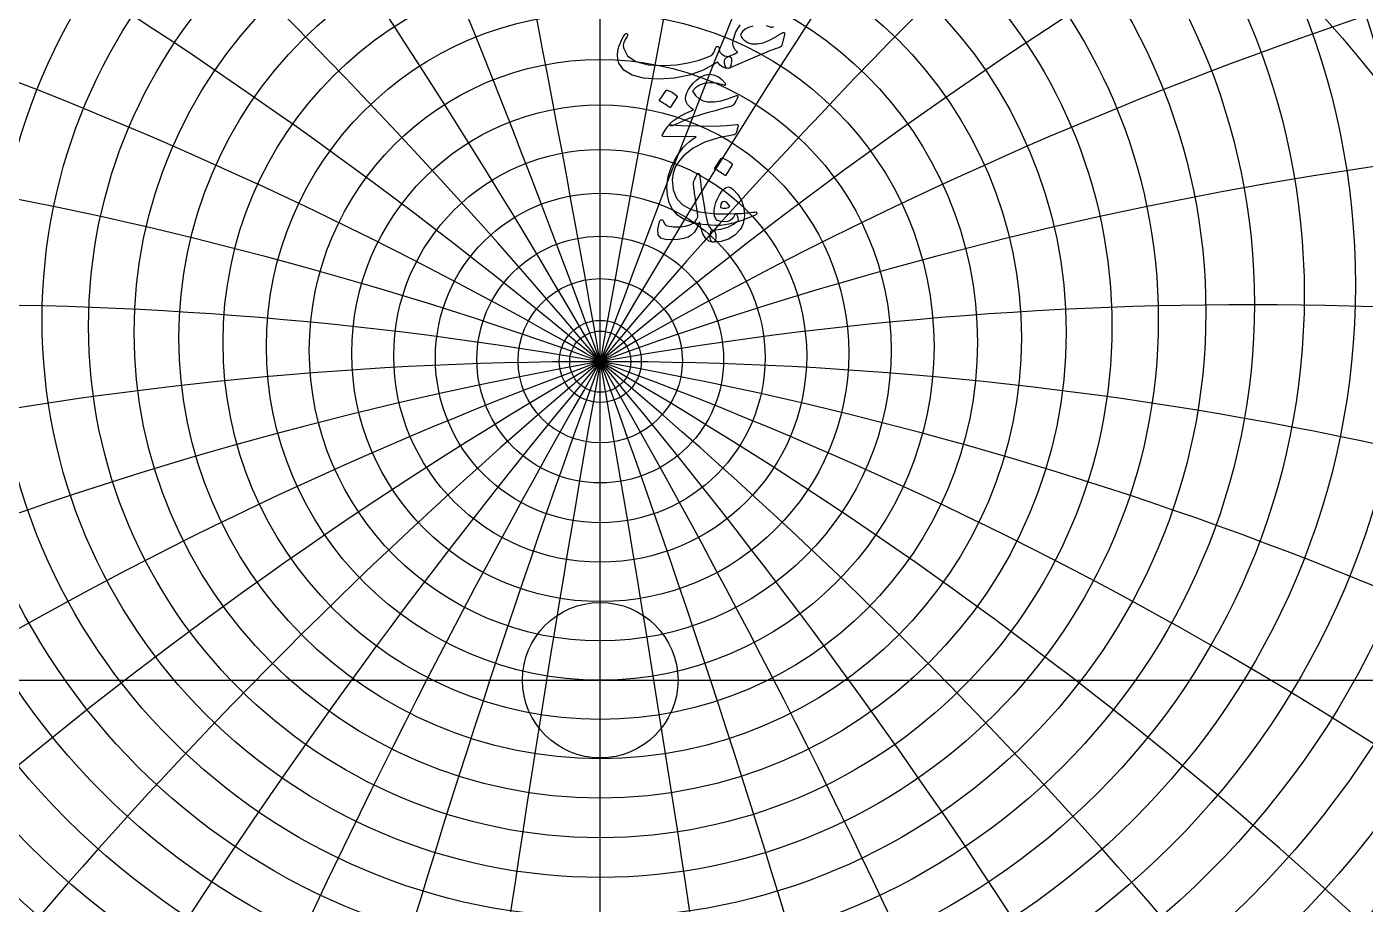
# Model space of a CAD drawing. Header units: millimetres. Extents: x -80 to 80, y -80 to 82.
# Drawn here: x -19.83 to 26.45, y -7.75 to 22.61 of the extents above; entities that cross this region are included whole.
import ezdxf

# ---------------------------------------------------------------- set-up
doc = ezdxf.new("R2010")
doc.units = ezdxf.units.MM
for name, color, linetype in [('CUT_INNER', 6, 'Continuous'), ('CUT_OUTER', 1, 'Continuous'), ('ENGRAVE', 7, 'Continuous'), ('ENGRAVE_FINE', 8, 'Continuous'), ('TEXT', 5, 'Continuous')]:
    doc.layers.add(name, color=color, linetype=linetype)

msp = doc.modelspace()

# ---------------------------------------------------------------- linework, layer by layer
at = {"layer": 'CUT_INNER'}
msp.add_circle((0, 0), 2.69, dxfattribs=at)
at = {"layer": 'CUT_OUTER'}
msp.add_arc((-0.0002, -0.0002), 80.3699, 149.413866, 87.803582, dxfattribs=at)
at = {"layer": 'ENGRAVE'}
for points in [[(0, -79.2), (0, 79.2)], [(-79.2, 0), (79.2, 0)]]:
    msp.add_lwpolyline(points, dxfattribs=at)
for centre, radius in [((0, 0), 79.2), ((0, 17.9864), 42.7145), ((0, 0), 51.8435), ((0, 14.9176), 31.7625), ((0, 13.0112), 22.6198), ((0, 0), 33.9362), ((0, 11.8493), 14.5663), ((0, 11.2195), 7.1393), ((0, 11.0197), 1.056)]:
    msp.add_circle(centre, radius, dxfattribs=at)
for centre, radius, start, end in [((0, 23.0822), 56.7498, 105.92162, 74.07838), ((-6.4344, 24.0136), 57.4961, 139.754846, 270.861531), ((6.4344, 24.0136), 57.4961, 269.138469, 40.245154), ((-14.2744, 24.724), 59.1843, 174.656822, 279.54217), ((14.2744, 24.724), 59.1843, 260.45783, 5.343178), ((0, -116.4424), 127.462, 66, 114), ((0, -116.4424), 127.462, 66, 114)]:
    msp.add_arc(centre, radius, start, end, dxfattribs=at)
at = {"layer": 'ENGRAVE_FINE'}
for centre, radius in [((0, 21.8315), 53.6012), ((0, 20.7123), 50.6441), ((0, 19.7075), 47.8562), ((0, 18.8029), 45.2185), ((0, 17.2479), 40.3301), ((0, 16.5787), 38.053), ((0, 15.9713), 35.8722), ((0, 15.4194), 33.7782), ((0, 14.4609), 29.8176), ((0, 14.0453), 27.9367), ((0, 13.6672), 26.1137), ((0, 13.3234), 24.3431), ((0, 12.7282), 20.9394), ((0, 12.4722), 19.2975), ((0, 12.2414), 17.6904), ((0, 12.0343), 16.1144), ((0, 11.6853), 13.0428), ((0, 11.5411), 11.5411), ((0, 11.4159), 10.0584), ((0, 11.3089), 8.5919), ((0, 11.147), 5.698), ((0, 11.091), 4.2657), ((0, 11.0513), 2.8401), ((0, 11.0276), 1.4189)]:
    msp.add_circle(centre, radius, dxfattribs=at)
for centre, radius, start, end in [((-722.8731, -116.4424), 734.0246, 6.5036194, 15.341957), ((-722.8731, -116.4424), 734.0246, 6.5036194, 15.341957), ((722.8731, -116.4424), 734.0246, 164.658043, 173.4963806), ((722.8731, -116.4424), 734.0246, 164.658043, 173.4963806), ((-350.1991, -116.4424), 372.6741, 13.064756, 30.381405), ((-350.1991, -116.4424), 372.6741, 13.064756, 30.381405), ((350.1991, -116.4424), 372.6741, 149.618595, 166.935244), ((350.1991, -116.4424), 372.6741, 149.618595, 166.935244), ((-220.7707, -116.4424), 254.9241, 19.742202, 44.842633), ((-220.7707, -116.4424), 254.9241, 19.742202, 44.842633), ((220.7707, -116.4424), 254.9241, 135.157367, 160.257798), ((220.7707, -116.4424), 254.9241, 135.157367, 160.257798), ((-151.9033, -116.4424), 198.2957, 26.597292, 58.53821), ((-151.9033, -116.4424), 198.2957, 26.597292, 58.53821), ((151.9033, -116.4424), 198.2957, 121.46179, 153.402708), ((151.9033, -116.4424), 198.2957, 121.46179, 153.402708), ((-106.9533, -116.4424), 166.3899, 33.695116, 71.360537), ((-106.9533, -116.4424), 166.3899, 33.695116, 71.360537), ((106.9533, -116.4424), 166.3899, 108.639463, 146.304884), ((106.9533, -116.4424), 166.3899, 108.639463, 146.304884), ((-73.5902, -116.4424), 147.1805, 41.105625, 83.276844), ((-73.5902, -116.4424), 147.1805, 41.105625, 83.276844), ((73.5902, -116.4424), 147.1805, 96.723156, 138.894375), ((73.5902, -116.4424), 147.1805, 96.723156, 138.894375), ((-46.3924, -116.4424), 135.6423, 48.904494, 94.311228), ((-46.3924, -116.4424), 135.6423, 48.904494, 94.311228), ((46.3924, -116.4424), 135.6423, 85.688772, 131.095506), ((46.3924, -116.4424), 135.6423, 85.688772, 131.095506), ((-22.475, -116.4424), 129.4283, 57.173494, 104.525), ((-22.475, -116.4424), 129.4283, 57.173494, 104.525), ((22.475, -116.4424), 129.4283, 75.475, 122.826506), ((22.475, -116.4424), 129.4283, 75.475, 122.826506)]:
    msp.add_arc(centre, radius, start, end, dxfattribs=at)
at = {"layer": 'TEXT'}
for points in [[(0.8618, 22.349), (0.8785, 22.3671), (0.8958, 22.3747), (0.9136, 22.3718), (0.9321, 22.3583), (0.9461, 22.3408), (0.9508, 22.3208), (0.9461, 22.2986), (0.9321, 22.274), (0.8607, 22.1634), (0.815, 22.0609), (0.7951, 21.9666), (0.8009, 21.8806), (0.9476, 21.5978), (1.233, 21.4005), (1.6572, 21.2886), (2.2202, 21.2623), (2.6379, 21.293), (3.0387, 21.3571), (3.4224, 21.4546), (3.7893, 21.5855), (3.8539, 21.6238), (3.9075, 21.6827), (3.95, 21.762), (3.9813, 21.8618), (3.9918, 21.8902), (4.0094, 21.9098), (4.034, 21.9207), (4.0656, 21.9227), (4.0881, 21.9131), (4.1042, 21.8934), (4.1139, 21.8639), (4.1171, 21.8244), (4.1391, 21.7266), (4.2003, 21.6534), (4.3007, 21.6048), (4.4403, 21.5808), (4.4907, 21.5697), (4.5246, 21.541), (4.5422, 21.4947), (4.5434, 21.4309), (4.5264, 21.3121), (4.5035, 21.2272), (4.4749, 21.1762), (4.4403, 21.1592), (4.3376, 21.1727), (4.2401, 21.2131), (4.1479, 21.2804), (4.0609, 21.3747), (4.0536, 21.3785), (4.041, 21.3759), (4.0232, 21.3668), (4, 21.3513), (3.5633, 21.1054), (3.0867, 20.9297), (2.5703, 20.8244), (2.0141, 20.7892), (1.5, 20.8244), (1.1007, 20.9297), (0.8162, 21.1054), (0.6464, 21.3513), (0.6077, 21.4886), (0.5949, 21.6288), (0.6077, 21.772), (0.6464, 21.918), (0.6985, 22.0539), (0.7518, 22.171), (0.8062, 22.2693), (0.8618, 22.349)], [(4.7518, 20.2205), (4.7556, 20.1874), (4.7342, 20.1256), (4.6877, 20.0352), (4.616, 19.916), (4.6007, 19.8967), (4.5832, 19.8809), (4.5633, 19.8686), (4.541, 19.8598), (4.2412, 19.7773), (3.9743, 19.7029), (3.7401, 19.6368), (3.5387, 19.5788), (3.37, 19.5293), (3.2342, 19.4886), (3.1312, 19.4567), (3.0609, 19.4336), (2.4942, 19.1807), (2.4543, 19.1777), (2.4239, 19.183), (2.4028, 19.1965), (2.3911, 19.2181), (2.3908, 19.226), (2.3946, 19.2357), (2.4025, 19.2471), (2.4145, 19.2603), (2.5299, 19.3686), (2.7026, 19.4828), (2.9327, 19.6028), (3.2202, 19.7287), (3.142, 19.7954), (3.0761, 19.8598), (3.0226, 19.9219), (2.9813, 19.9816), (2.9558, 20.0469), (2.9497, 20.1256), (2.9628, 20.2178), (2.9953, 20.3235), (3.048, 20.4336), (3.1218, 20.5437), (3.2166, 20.6537), (3.3326, 20.7638), (3.4587, 20.8589), (3.5796, 20.9242), (3.6953, 20.9597), (3.8056, 20.9652), (3.9552, 20.9351), (4.0902, 20.8727), (4.2105, 20.7782), (4.3162, 20.6514), (4.3256, 20.6356), (4.3302, 20.6209), (4.3302, 20.6075), (4.3256, 20.5952), (4.3153, 20.5838), (4.3033, 20.5776), (4.2895, 20.5767), (4.274, 20.5811), (4.2051, 20.6031), (4.1388, 20.6221), (4.0751, 20.6382), (4.0141, 20.6514), (3.956, 20.6613), (3.9011, 20.6678), (3.8494, 20.6707), (3.801, 20.6701), (3.5993, 20.6464), (3.4298, 20.5893), (3.2925, 20.4989), (3.1874, 20.375), (3.2992, 20.2278), (3.4239, 20.1186), (3.5615, 20.0475), (3.712, 20.0144), (3.9359, 20.012), (4.1768, 20.0472), (4.4347, 20.1198), (4.7096, 20.2298), (4.721, 20.2328), (4.7319, 20.2322), (4.7421, 20.2281), (4.7518, 20.2205)], [(2.281, 20.4051), (2.2869, 20.411), (2.2951, 20.4145), (2.3056, 20.4157), (2.3185, 20.4145), (2.4096, 20.3776), (2.4953, 20.3325), (2.5758, 20.2793), (2.6511, 20.2178), (2.6584, 20.2084), (2.6616, 20.1991), (2.6607, 20.1897), (2.6558, 20.1803), (2.4356, 19.8243), (2.4274, 19.8159), (2.4169, 19.8138), (2.404, 19.8182), (2.3888, 19.829), (2.3756, 19.8384), (2.3548, 19.8524), (2.3264, 19.8712), (2.2904, 19.8946), (2.2462, 19.9227), (2.1932, 19.9555), (2.1315, 19.993), (2.0609, 20.0351), (2.0515, 20.0421), (2.0469, 20.0492), (2.0469, 20.0562), (2.0515, 20.0632)], [(2.808, 19.1947), (3.409, 19.1736), (3.9286, 19.1713), (4.3668, 19.1877), (4.7237, 19.2228), (4.7347, 19.2241), (4.7442, 19.2234), (4.7522, 19.2206), (4.7588, 19.2158), (4.7636, 19.2092), (4.7664, 19.2012), (4.7672, 19.1916), (4.7658, 19.1807), (4.7566, 19.1379), (4.7477, 19.0987), (4.7391, 19.063), (4.7307, 19.0308), (4.7227, 19.0021), (4.7149, 18.9769), (4.7074, 18.9552), (4.7003, 18.9371), (4.685, 18.9081), (4.6675, 18.8867), (4.6476, 18.873), (4.6253, 18.8668), (4.0843, 18.7688), (3.6136, 18.6151), (3.2131, 18.4058), (2.8829, 18.1408), (2.7161, 17.9503), (2.5949, 17.7486), (2.5193, 17.5357), (2.4895, 17.3118), (2.5182, 16.9602), (2.6323, 16.6736), (2.832, 16.452), (3.1171, 16.2954), (3.265, 16.248), (3.4274, 16.2087), (3.6045, 16.1777), (3.7963, 16.1549), (4.0024, 16.1399), (4.2225, 16.1326), (4.4567, 16.1329), (4.7049, 16.1408), (4.7932, 16.1458), (4.88, 16.1514), (4.9653, 16.1575), (5.0492, 16.1642), (5.131, 16.1716), (5.2102, 16.1795), (5.2868, 16.188), (5.3607, 16.197), (5.3832, 16.1982), (5.3993, 16.1923), (5.409, 16.1795), (5.4122, 16.1596), (5.4105, 16.1364), (5.4052, 16.1186), (5.3964, 16.106), (5.3841, 16.0987), (5.2518, 16.0428), (5.1265, 15.9921), (5.0082, 15.9467), (4.897, 15.9066), (4.7931, 15.8715), (4.6968, 15.8411), (4.6081, 15.8153), (4.527, 15.7942), (4.4507, 15.7787), (4.3765, 15.7649), (4.3043, 15.7529), (4.2342, 15.7427), (4.1659, 15.7348), (4.099, 15.7298), (4.0335, 15.7278), (3.9696, 15.7286), (3.5328, 15.7626), (3.1686, 15.8364), (2.8771, 15.95), (2.6581, 16.1034), (2.4974, 16.2951), (2.3853, 16.519), (2.3217, 16.7752), (2.3068, 17.0635), (2.3528, 17.4213), (2.4625, 17.7685), (2.6361, 18.1051), (2.8736, 18.4312), (2.9664, 18.5299), (3.0714, 18.6244), (3.1888, 18.7149), (3.3185, 18.8013), (2.185, 18.8106), (2.1578, 18.8223), (2.1464, 18.8434), (2.1508, 18.8739), (2.171, 18.9137), (2.209, 18.9716), (2.2436, 19.0237), (2.2746, 19.07), (2.3021, 19.1104), (2.3261, 19.1447), (2.3466, 19.1725), (2.3636, 19.1938), (2.3771, 19.2088), (2.4075, 19.2114), (2.4895, 19.2099), (2.623, 19.2044), (2.808, 19.1947)], [(4.1874, 18.0538), (4.1932, 18.0597), (4.2014, 18.0632), (4.212, 18.0644), (4.2249, 18.0632), (4.3159, 18.0263), (4.4017, 17.9812), (4.4822, 17.9279), (4.5574, 17.8665), (4.5647, 17.8571), (4.5679, 17.8477), (4.5671, 17.8384), (4.5621, 17.829), (4.3419, 17.473), (4.3338, 17.4645), (4.3232, 17.4625), (4.3103, 17.4669), (4.2951, 17.4777), (4.2819, 17.4871), (4.2612, 17.5011), (4.2328, 17.5199), (4.1967, 17.5433), (4.1525, 17.5714), (4.0996, 17.6042), (4.0378, 17.6416), (3.9672, 17.6838), (3.9579, 17.6908), (3.9532, 17.6978), (3.9532, 17.7049), (3.9579, 17.7119)], [(3.897, 15.5714), (3.9309, 15.555), (3.9579, 15.5292), (3.9778, 15.4941), (3.9907, 15.4496), (3.9991, 15.3946), (4.0012, 15.3419), (3.9968, 15.2915), (3.986, 15.2435), (3.9699, 15.2025), (3.9497, 15.1732), (3.9254, 15.1557), (3.897, 15.1498), (3.7568, 15.1888), (3.6405, 15.2868), (3.5483, 15.444), (3.4801, 15.6604), (3.4713, 15.6977), (3.4637, 15.73), (3.4573, 15.7574), (3.452, 15.7798), (3.4479, 15.7972), (3.445, 15.8097), (3.4432, 15.8171), (3.4426, 15.8196), (3.4356, 15.8334), (3.4286, 15.8372), (3.4216, 15.831), (3.4145, 15.8149), (3.3349, 15.6352), (3.2459, 15.4941), (3.1476, 15.3916), (3.0398, 15.3278), (2.8835, 15.2786), (2.7003, 15.2482), (2.4901, 15.2365), (2.2529, 15.2435), (2.0946, 15.2924), (2.0082, 15.4109), (1.9939, 15.5992), (2.0515, 15.8571), (2.0647, 15.8881), (2.0808, 15.9109), (2.0998, 15.9256), (2.1218, 15.932), (2.1435, 15.93), (2.1616, 15.9191), (2.1762, 15.8995), (2.1874, 15.8711), (2.2111, 15.8105), (2.2401, 15.7646), (2.2743, 15.7333), (2.3138, 15.7166), (2.5354, 15.6826), (2.7459, 15.6791), (2.9453, 15.706), (3.1335, 15.7634), (3.2152, 15.8061), (3.2822, 15.8641), (3.3346, 15.9373), (3.3724, 16.0257), (3.37, 16.0676), (3.3583, 16.165), (3.3373, 16.3182), (3.3068, 16.5269), (3.2913, 16.6386), (3.2775, 16.7394), (3.2655, 16.8294), (3.2553, 16.9086), (3.2465, 16.9764), (3.2389, 17.0321), (3.2325, 17.0759), (3.2272, 17.1077), (3.2228, 17.1563), (3.2237, 17.199), (3.2298, 17.2359), (3.2412, 17.2669), (3.2594, 17.3054), (3.2764, 17.3413), (3.2922, 17.3745), (3.3068, 17.4051), (3.32, 17.4331), (3.3314, 17.4584), (3.3411, 17.4811), (3.349, 17.5011), (3.3572, 17.5172), (3.3677, 17.5281), (3.3806, 17.5336), (3.3958, 17.5339), (3.4125, 17.5275), (3.4251, 17.5175), (3.4336, 17.504), (3.438, 17.4871), (3.4665, 17.2475), (3.4959, 17.0204), (3.5262, 16.806), (3.5574, 16.6042), (3.5892, 16.4149), (3.6212, 16.2382), (3.6536, 16.0742), (3.6862, 15.9227), (3.7257, 15.7813), (3.774, 15.6756), (3.8311, 15.6056), (3.897, 15.5714)], [(4.4356, 17.0655), (4.4678, 17.0608), (4.5035, 17.0468), (4.5428, 17.0234), (4.5855, 16.9906), (4.7685, 16.7956), (4.8958, 16.5761), (4.9675, 16.3319), (4.9836, 16.0632), (4.9693, 15.9232), (4.9403, 15.7985), (4.8967, 15.689), (4.8384, 15.5948), (4.6496, 15.4001), (4.4298, 15.2611), (4.1789, 15.1776), (3.897, 15.1498), (3.8686, 15.1566), (3.8443, 15.1768), (3.8241, 15.2104), (3.808, 15.2575), (3.802, 15.2836), (3.798, 15.3102), (3.7961, 15.3375), (3.7963, 15.3653), (3.7979, 15.3928), (3.8004, 15.4191), (3.8037, 15.4443), (3.808, 15.4683), (3.8206, 15.5099), (3.8396, 15.5409), (3.8651, 15.5614), (3.897, 15.5714), (4.1716, 15.6083), (4.4099, 15.6768), (4.6119, 15.7769), (4.7775, 15.9086), (4.7696, 15.9745), (4.76, 16.0269), (4.7486, 16.0658), (4.7354, 16.0913), (4.7196, 16.1132), (4.7049, 16.1276), (4.6915, 16.1343), (4.6792, 16.1334), (4.6707, 16.1305), (4.664, 16.1264), (4.659, 16.1211), (4.6558, 16.1147), (4.6107, 16.0222), (4.5551, 15.9508), (4.4889, 15.9004), (4.4122, 15.8711), (4.1894, 15.8539), (4.0363, 15.9145), (3.9529, 16.0529), (3.9391, 16.2693), (3.9579, 16.3934), (3.9953, 16.5222), (4.0515, 16.6557), (4.1265, 16.7939), (4.2055, 16.9127), (4.2834, 16.9976), (4.3601, 17.0485), (4.4356, 17.0655)], [(4.2811, 16.5597), (4.2345, 16.5465), (4.1979, 16.5117), (4.1713, 16.4552), (4.1546, 16.377), (4.1549, 16.3647), (4.1558, 16.3559), (4.1572, 16.3506), (4.1593, 16.3489), (4.2064, 16.3375), (4.2541, 16.3313), (4.3024, 16.3304), (4.3513, 16.3348), (4.3943, 16.3439), (4.4298, 16.3571), (4.4576, 16.3744), (4.4778, 16.3957), (4.4251, 16.471), (4.3747, 16.5234), (4.3267, 16.5529), (4.2811, 16.5597)]]:
    msp.add_lwpolyline(points, close=True, dxfattribs=at)
for points in [[(5.2787, 22.6253), (5.128, 22.5802), (5.0082, 22.5199), (4.9195, 22.4444), (4.8619, 22.3536), (4.856, 22.3132), (4.8712, 22.267), (4.9075, 22.2149), (4.9649, 22.1569), (5.0305, 22.1042), (5.0961, 22.0632), (5.1616, 22.034), (5.2272, 22.0164), (5.4236, 22.0114), (5.6335, 22.0527), (5.8569, 22.1402), (6.0937, 22.274), (6.1192, 22.2901), (6.1441, 22.3056), (6.1684, 22.3206), (6.1921, 22.3349), (6.2149, 22.3484), (6.2366, 22.3607), (6.2571, 22.3718), (6.2764, 22.3817), (6.33, 22.4069), (6.3642, 22.4075), (6.3791, 22.3835), (6.3747, 22.3349), (6.3747, 22.3349), (6.2811, 21.9602), (6.2705, 21.942), (6.253, 21.9251), (6.2284, 21.9093), (6.1968, 21.8946), (6.1266, 21.8699), (6.0521, 21.8425), (5.9733, 21.8125), (5.89, 21.7799), (5.8023, 21.7449), (5.7102, 21.7078), (5.6138, 21.6688), (5.5129, 21.6276), (4.4356, 21.1592), (4.3864, 21.1701), (4.3466, 21.2026), (4.3162, 21.2567), (4.2951, 21.3326), (4.2916, 21.4131), (4.3138, 21.4813), (4.3619, 21.5372), (4.4356, 21.5808), (4.4448, 21.585), (4.4631, 21.5931), (4.4905, 21.6049), (4.527, 21.6206), (4.5722, 21.6398), (4.6259, 21.6622), (4.6881, 21.6878), (4.7588, 21.7166), (4.6678, 21.81), (4.6101, 21.9122), (4.5858, 22.0231), (4.5949, 22.1429), (4.685, 22.4277), (4.8384, 22.6686)], [(5.986, 22.6112), (5.9661, 22.5943), (5.9438, 22.5855), (5.9192, 22.5849), (5.8923, 22.5925), (5.7521, 22.6367)]]:
    msp.add_lwpolyline(points, dxfattribs=at)

doc.saveas('drawing.dxf')
